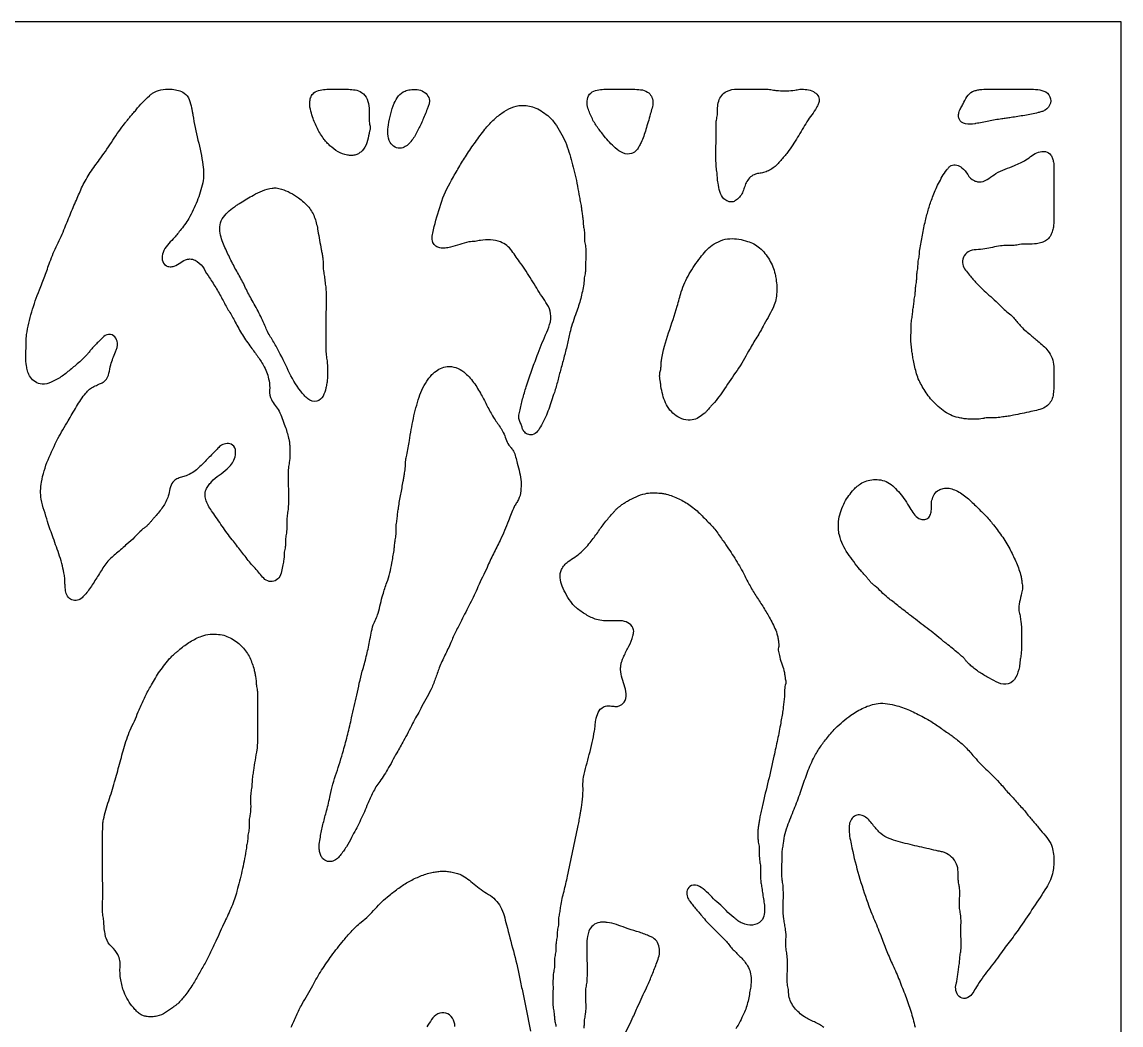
# Model space of a CAD drawing. Extents: x 0 to 950, y 0 to 950.
# Drawn here: x 541.5 to 950, y 577.4 to 950 of the extents above; entities that cross this region are included whole.
import ezdxf

# ---------------------------------------------------------------- set-up
doc = ezdxf.new("R2010")
doc.units = 0
doc.layers.add('OBRYS', color=7, linetype='CONTINUOUS')
doc.layers.add('VYREZY', color=1, linetype='CONTINUOUS')

msp = doc.modelspace()

# ---------------------------------------------------------------- linework, layer by layer
at = {"layer": 'OBRYS'}
msp.add_lwpolyline([(0, 0), (950, 0), (950, 950), (0, 950)], close=True, dxfattribs=at)
at = {"layer": 'VYREZY'}
for points in [[(562.1142, 735.155, -0.16263406), (560.0416, 735.3254, -0.14960806), (558.44, 736.6785, -0.10929863), (557.6952, 738.6905, -0.02394869), (557.5002, 740.8766, -0.00366167), (557.44, 742.66, 0.03550458), (557.267, 744.4316, 0.03852366), (555.4966, 751.5011, 0.00503209), (553.1112, 758.4101, 0.00512385), (552.0193, 761.376, -0.02188205), (551.0283, 764.374, 0.01095597), (549.7572, 768.5212, -0.03490384), (548.6884, 772.7153, -0.05126891), (548.4438, 775.872, -0.03697022), (548.7577, 779.0306, -0.05549075), (551.1861, 787.3556, -0.02135443), (554.8787, 795.2525, -0.01356322), (556.7093, 798.5467, -0.00092888), (558.6354, 801.7877, 0.00421685), (561.7451, 807.0998, -0.04371705), (565.2509, 812.131, -0.00458563), (565.881, 812.8713, -0.04515522), (566.5787, 813.5428, -0.0578242), (568.25, 814.5918, -0.00432715), (570.0503, 815.4312, -0.00673675), (571.3181, 815.9886, 0.10117886), (572.4363, 816.7575, 0.14810744), (573.834, 819.491, -0.0196981), (574.5272, 822.6205, -0.02478516), (575.3022, 825.0658, -0.00686535), (576.2314, 827.46, 0.00641647), (576.7326, 828.7478, 0.08359159), (576.992, 830.0858, 0.13853475), (576.3589, 832.5588, 0.23025943), (574.3796, 833.8905, 0.22840653), (571.9132, 833.1017, 0.005835), (569.8502, 831.1002, 0.00533825), (568.4509, 829.6805, 0.02031706), (567.1272, 828.192, 0.00050855), (566.2483, 827.1166, -0.02046763), (565.3279, 826.078, -0.01041052), (563.4928, 824.2483, -0.02001182), (561.5511, 822.5346, 0.00264809), (558.1791, 819.7609, -0.04613403), (554.5943, 817.3007, -0.03537786), (551.5067, 815.8527, -0.14237261), (548.2356, 815.5741, -0.1176279), (545.9495, 816.6283, -0.10322505), (544.3197, 818.5679, -0.05677631), (543.5931, 820.3889, -0.022506), (543.1605, 822.3122, -0.05347291), (542.9399, 825.4852, 0.00933442), (543, 828.683, -0.00098436), (543.0054, 831.2708, -0.0371176), (543.2071, 833.8435, -0.03494198), (545.1161, 842.2887, -0.022558), (547.9854, 850.4708, 0.00695226), (549.9794, 855.6352, 0.00324714), (551.8679, 860.8396, -0.03060483), (554.5861, 867.2194, 0.02081128), (557.4315, 873.5511, -0.00329744), (559.6752, 879.0511, -0.00437536), (562.003, 884.516, 0.00048206), (563.1116, 887.0637, -0.01392424), (564.288, 889.5797, -0.03482063), (567.3138, 894.6876, -0.00803354), (570.7736, 899.5289, 0.01686199), (575.2662, 906.056, -0.02447974), (579.8548, 912.5099, -0.00705491), (580.7283, 913.5876, 0.00449587), (581.6074, 914.661, -0.01296252), (582.7619, 916.0228, 0.01167056), (583.9199, 917.3818, -0.01795709), (586.2824, 920.0845, -0.0207912), (588.8464, 922.5957, -0.01493645), (589.7437, 923.357, -0.05563745), (590.7335, 923.981, -0.08301623), (593.9479, 924.9251, -0.04970298), (597.3272, 924.9952, -0.04868436), (599.6718, 924.5785, -0.08270322), (601.809, 923.577, -0.15818881), (603.6561, 921.1662, -0.03326902), (604.5165, 918.0987, -0.00830422), (604.7766, 916.7488, -0.0026951), (605.007, 915.3934, 0.02002461), (606.9078, 906.1595, -0.02209333), (608.7701, 896.9194, -0.03983445), (609.0223, 893.5665, -0.05091241), (608.6663, 890.2299, -0.04304689), (606.6029, 883.4167, -0.03654888), (603.4829, 877.0099, -0.02784038), (601.9597, 874.6946, -0.00970236), (600.2647, 872.497, -0.00060164), (599.021, 870.9514, -0.02112118), (597.7125, 869.4625, 0.01386981), (595.5668, 867.0914, 0.08495403), (593.9503, 864.3841, 0.12856827), (593.6398, 861.6491, 0.22471866), (595.0593, 859.5048, 0.13393096), (596.5271, 859.0865, 0.07853278), (598.0732, 859.3128, 0.10051361), (600.5107, 860.6523, -0.12328522), (602.9806, 861.8683, -0.11595969), (604.9113, 861.8322, -0.09334006), (606.6785, 861.0093, -0.10799709), (609.1714, 858.2446, 0.01706078), (611.1707, 855.0033, -0.01041881), (613.83, 850.8174, -0.01719005), (616.2533, 846.4928, 0.01827633), (618.4935, 842.5154, -0.01841448), (620.7325, 838.5375, 0.0212778), (623.4808, 833.7194, 0.02077879), (626.6243, 829.149, -0.00623132), (629.1986, 825.6299, -0.02950866), (631.5113, 821.9421, -0.04246354), (632.6282, 819.4156, -0.0380779), (633.3261, 816.7408, -0.05856007), (633.5487, 813.163, 0.12619492), (634.2303, 809.7338, 0.0615578), (635.6149, 807.5747, -0.05393986), (637.0346, 805.4331, -0.03230034), (638.2254, 802.7162, 0.00182723), (639.2507, 799.9259, -0.01862728), (639.9913, 797.6802, -0.00747982), (640.6141, 795.3975, -0.02867757), (640.8797, 794.0459, -0.02475566), (640.9997, 792.673, -0.00948822), (641.0595, 789.4807, -0.03474422), (640.8375, 786.3026, -0.0239409), (640.6549, 785.3376, 0.04092413), (640.5054, 784.369, 0.02634555), (640.4421, 780.9716, -0.00851039), (640.5, 777.5699, 0.00638043), (640.5485, 773.7688, -0.01932603), (640.4986, 769.9703, -0.03391149), (640.2402, 767.8188, 0.03820338), (640.0003, 765.6666, 0.01076877), (639.9638, 762.8815, -0.03778467), (639.7776, 760.1096, -0.00876366), (639.6207, 759.1383, 0.02863915), (639.5027, 758.1629, 0.02062249), (639.4678, 756.5714, -0.03856811), (639.3761, 754.9855, -0.03133106), (639.1835, 754.0231, 0.04143138), (639.0106, 753.0584, 0.02237526), (638.9415, 751.6717, -0.03612024), (638.8345, 750.2896, -0.01111587), (638.6669, 749.3227, 0.00669583), (638.4907, 748.3573, -0.00885012), (638.014, 745.8076, -0.11240257), (636.9678, 743.5046, -0.16353304), (635.0926, 742.2318, -0.16651142), (632.8345, 742.3625, -0.12435378), (630.9514, 743.7509, -0.000542), (629.421, 745.6166, 0.0193379), (627.7095, 747.55, -0.02145568), (626.0066, 749.4902, -0.00699186), (622.8359, 753.5467, 0.00626181), (619.671, 757.6078, -0.01963674), (615.9126, 762.7061, 0.00391509), (612.3137, 767.9239, -0.01713867), (611.0108, 769.924, -0.04605614), (609.974, 772.0645, -0.07889099), (609.5431, 774.1734, -0.10970601), (609.9124, 776.2687, -0.06464712), (610.7993, 777.8102, -0.02158706), (611.9458, 779.1869, -0.06207931), (614.7983, 781.635, 0.04505081), (617.743, 783.9934, 0.03025774), (619.3579, 785.7445, 0.08635896), (620.5102, 787.7939, 0.09757597), (620.9145, 790.5557, 0.22338058), (619.7058, 792.8287, 0.17964986), (617.7183, 793.4154, 0.11961469), (615.6703, 792.7671, 0.07540065), (614.2984, 791.6228, -0.01559367), (613.059, 790.309, 0.00715343), (609.985, 787.1588, -0.01972191), (606.835, 784.0888, -0.044639), (604.7837, 782.5492, -0.04753562), (602.4864, 781.412, -0.03301744), (600.7809, 780.887, 0.06285623), (599.1191, 780.265, 0.03349374), (598.2948, 779.7588, 0.07076639), (597.5984, 779.0984, 0.12771), (596.5007, 776.617, -0.03396022), (595.8621, 773.8941, -0.07913758), (593.875, 769.8449, -0.02970217), (591.0312, 766.2813, 0.00781881), (590.2487, 765.3843, 0.00096448), (589.482, 764.4735, -0.00774171), (588.7072, 763.5781, -0.03235778), (587.8649, 762.7492, -0.02216389), (586.932, 762.0127, 0.0307544), (586.0128, 761.2609, 0.01574566), (583.313, 758.5983, -0.03127369), (580.536, 756.0244, 0.01880231), (578.5991, 754.317, -0.0185754), (576.6629, 752.6086, 0.00681057), (574.9878, 751.1993, 0.04085871), (573.4594, 749.6421, 0.03898495), (570.6008, 745.6079, -0.013125), (567.9473, 741.42, -0.00120154), (566.6176, 739.4488, -0.02460446), (565.1898, 737.551, -0.02915926), (563.8185, 736.0865, -0.13062219)], [(665.6149, 900.6542, -0.07489326), (664.0495, 900.4285, -0.03313737), (662.4577, 900.5442, -0.10355233), (658.9687, 901.7987, -0.04413714), (655.9416, 904.0514, -0.03667945), (654.8536, 905.1745, -0.00761778), (653.8667, 906.3926, -0.0255502), (652.4994, 908.3298, -0.01989235), (651.313, 910.3841, -0.02643689), (650.3223, 912.538, -0.0118629), (649.4984, 914.7638, -0.02619907), (648.6809, 917.624, -0.08418333), (648.5105, 920.5558, -0.07417682), (648.9588, 922.2546, -0.11889858), (649.9939, 923.6368, -0.12647656), (652.2727, 924.7088, -0.03784425), (654.8491, 924.9998, -0.01078875), (658.8405, 925.0605, -0.0044074), (662.8326, 924.9999, -0.03584708), (665.4012, 924.7535, -0.10576433), (667.7523, 923.8197, -0.15425391), (669.7873, 921.282, -0.0786812), (670.4988, 917.9884, -0.02211252), (670.5309, 915.2035, 0.03521947), (670.6357, 912.4245, 0.05411319), (670.8025, 911.6651, -0.08498975), (670.9214, 910.9035, -0.06387907), (670.7557, 909.748, 0.02813591), (670.5065, 908.5998, -0.03603233), (669.6949, 905.1253, -0.12186559), (667.8974, 902.154, -0.04034903), (666.8427, 901.2592, -0.08273479)], [(682.6149, 903.1544, -0.1764361), (680.1904, 903.5007, -0.14259772), (678.4015, 905.2508, -0.11834537), (677.4944, 908.4356, -0.05112925), (677.6985, 911.8172, -0.02367493), (678.5596, 915.861, -0.03069967), (679.8534, 919.7844, -0.07046796), (681.4219, 922.5201, -0.1359869), (683.8853, 924.351, -0.0357148), (684.8238, 924.6387, -0.013131), (685.788, 924.834, -0.07509803), (688.3494, 924.8945, -0.09763511), (690.7618, 924.0925, -0.13136777), (692.4085, 922.4737, -0.1527881), (692.9274, 920.2522, -0.07855662), (692.6139, 918.9163, 0.01175454), (692.1196, 917.6182, -0.01678697), (691.253, 915.4094, 0.00080687), (690.3157, 913.2282, -0.01998324), (688.4361, 909.2786, -0.04432942), (686.0731, 905.6142, -0.02242223), (685.3099, 904.7194, -0.06350649), (684.4115, 903.9734, -0.02449927), (683.5467, 903.4816, -0.06527043)], [(768.1135, 901.1544, -0.18418575), (764.8867, 901.3522, -0.07730803), (762.0267, 903.2253, -0.02192636), (759.8948, 905.3259, -0.01828246), (757.9378, 907.5916, -0.01119363), (755.4007, 910.9052, -0.04564783), (753.264, 914.4711, -0.01777446), (752.3878, 916.4703, -0.03862077), (751.7436, 918.5505, -0.09655924), (751.659, 921.315, -0.17895987), (752.9633, 923.6136, -0.12808114), (755.2419, 924.7024, -0.03824873), (757.8268, 924.9997, -0.01319644), (763.2323, 925.0627, 0.00156595), (768.6396, 925, -0.0221954), (771.4398, 924.8519, -0.11881162), (774.018, 923.958, -0.13049337), (775.4443, 922.399, -0.11126989), (775.9923, 920.3379, -0.08334909), (775.6924, 918.0087, 0.00929945), (775.044, 915.7177, -0.00925006), (774.2384, 912.87, 0.00269247), (773.3954, 910.0326, -0.01849839), (772.585, 907.5907, -0.01897928), (771.5941, 905.2165, -0.01437192), (770.8831, 903.7888, -0.05828827), (769.9788, 902.4873, -0.04578125), (769.1316, 901.6891, -0.09050895)], [(805.6162, 883.1794, -0.14437626), (803.9121, 883.3854, -0.08424575), (802.4316, 884.3451, -0.14763986), (800.8646, 886.9927, -0.01853149), (800.2134, 890.1375, -0.02852064), (799.9751, 892.2935, 0.02272397), (799.7616, 894.4533, -0.00312705), (799.5991, 895.626, -0.02392406), (799.5004, 896.8044, -0.01326323), (799.4412, 903.2069, 0.00404898), (799.5, 909.6115, 0.00005708), (799.5019, 911.6048, -0.03397644), (799.6386, 913.5887, -0.02951618), (799.8297, 914.5526, 0.04418286), (799.9921, 915.5195, 0.02462874), (800.0669, 918.1084, -0.08897456), (800.4663, 920.6294, -0.08334207), (801.5965, 922.6938, -0.10827627), (803.3975, 924.1739, -0.12679861), (807.3992, 925.0684, 0.00808161), (811.6324, 925, 0.00835196), (815.2364, 925.0602, -0.02575911), (818.8359, 924.9951, -0.03209422), (820.7884, 924.7323, 0.03995236), (822.7425, 924.5005, 0.01084735), (825.7358, 924.451, 0.03355012), (828.7157, 924.6667, 0.02401374), (829.6816, 924.8498, -0.04344803), (830.6513, 924.9949, -0.04575733), (833.241, 924.9178, -0.0949118), (835.6741, 924.1371, -0.11338469), (837.2603, 922.7302, -0.17653566), (837.8055, 920.7603, -0.09466705), (837.4424, 919.4392, -0.01144577), (836.7985, 918.2023, -0.0356499), (835.0764, 915.5396, 0.02202832), (833.2796, 912.9206, 0.00414308), (829.7593, 907.1655, -0.0227271), (826.0313, 901.5507, -0.02355243), (824.7867, 900.0074, 0.00968246), (823.4985, 898.4978, -0.02502681), (822.1693, 897.0336, -0.04559707), (820.6517, 895.7745, -0.0314484), (818.956, 894.7615, -0.05286959), (817.121, 894.0497, -0.03889726), (815.3756, 893.7201, 0.07309775), (813.6698, 893.2758, 0.10438157), (811.9183, 892.0549, 0.07438335), (810.6899, 890.2806, 0.04404114), (809.9761, 888.435, -0.04613579), (809.2549, 886.5931, -0.04973362), (808.1866, 884.9072, -0.10294102), (806.6865, 883.64, -0.00400442), (806.1671, 883.364, -0.07860425)], [(895.6223, 912.1451, -0.07565131), (892.165, 912.1417, -0.26513977), (889.7809, 914.0242, -0.12052964), (889.5891, 915.3456, -0.05327737), (889.8636, 916.6845, -0.05483446), (890.5084, 918.1355, 0.01579471), (891.2685, 919.5395, -0.01767055), (892.7088, 922.1765, -0.14560926), (894.8245, 924.1331, -0.05618754), (896.1155, 924.5969, -0.01576727), (897.4674, 924.8725, -0.05290867), (900.4422, 925.0627, 0.01046529), (903.4385, 925, 0.00345713), (910.4322, 925.0484, -0.01038216), (917.4245, 924.9999, -0.04857936), (920.6215, 924.5989, -0.17716819), (923.1769, 922.9517, -0.23526942), (923.7566, 919.8608, -0.18734371), (921.782, 917.2478, -0.0699233), (920.5255, 916.6962, 0.00037174), (919.1917, 916.3202, -0.0264742), (916.7049, 915.7573, 0.0042542), (914.1921, 915.3048, -0.00672448), (911.6786, 914.865, -0.00762443), (909.1536, 914.4975, 0.00629418), (907.4035, 914.2475, -0.00626901), (905.6534, 913.9975, 0.01968866), (900.8192, 913.1739, -0.00936944), (896, 912.2501, 0.05256705), (895.8113, 912.1967, -0.05724154)], [(731.1146, 796.6595, -0.1592353), (729.435, 796.8485, -0.12360603), (728.0873, 797.9246, -0.09149317), (727.4674, 799.1493, 0.0219105), (727.0157, 800.4686, 0.00075908), (726.4399, 801.9305, -0.09433288), (726.1506, 803.4465, -0.07027804), (726.2859, 804.4083, 0.02404783), (726.5113, 805.3619, -0.02255013), (727.5834, 809.9602, -0.00576364), (728.9153, 814.4947, -0.01234276), (730.8543, 820.3091, -0.00740068), (733.0218, 826.0435, 0.00405316), (734.5178, 829.9228, -0.01858505), (736.1249, 833.7544, 0.03307677), (737.6334, 837.6649, 0.10913697), (737.9801, 841.752, 0.11131), (736.7615, 845.0442, 0.00164957), (734.7909, 848.0553, -0.01113564), (730.8914, 854.2678, 0.02294141), (726.8496, 860.3816, -0.00629149), (723.5844, 864.9803, 0.15436477), (719.3347, 868.2761, 0.07602212), (715.6674, 869.0256, 0.04699084), (711.9011, 868.8594, 0.02496283), (710.9369, 868.6761, -0.03248098), (709.971, 868.5074, -0.01613391), (708.7888, 868.4177, 0.03735997), (707.6141, 868.2783, 0.03437653), (704.1914, 867.3623, -0.02122521), (700.7891, 866.3551, -0.02781942), (698.8322, 865.9793, -0.08694155), (696.868, 866.0566, -0.10643129), (695.2931, 866.7691, -0.13760772), (694.2488, 868.1136, -0.13812981), (693.9892, 870.4147, -0.01632185), (694.4546, 872.7737, -0.02386616), (697.1447, 882.3021, -0.05032156), (701.1971, 891.2932, 0.00159393), (703.8623, 895.9392, -0.017314), (706.6705, 900.4965, -0.00759556), (710.0358, 905.3937, -0.01296878), (713.5988, 910.1474, -0.03491192), (716.5468, 913.383, -0.03465666), (719.915, 916.1788, -0.05362629), (723.3576, 918.1332, -0.0932649), (727.1733, 918.9993, -0.04325051), (729.5426, 918.8826, -0.05900965), (731.8315, 918.2895, -0.04659365), (734.4865, 916.9589, -0.0325592), (736.904, 915.2229, -0.07073687), (739.5653, 912.3182, -0.01762043), (741.6951, 908.96, -0.06175497), (744.804, 901.7405, -0.00993353), (746.8659, 894.0946, -0.01192176), (747.765, 890.0678, -0.00845323), (748.4995, 886.0073, 0.01338947), (748.9048, 883.886, -0.01152844), (749.3181, 881.766, -0.01959038), (749.5228, 880.204, 0.01480085), (749.7126, 878.6397, 0.00588785), (749.8713, 877.6692, -0.02281733), (749.997, 876.6949, -0.01471381), (750.0602, 875.5073, 0.02918353), (750.1576, 874.3235, 0.02431791), (750.3423, 873.3587, -0.04106909), (750.4942, 872.3904, -0.02661651), (750.5347, 870.3997, 0.04241818), (750.6377, 868.4156, 0.02983926), (750.8293, 867.4523, -0.04466093), (750.992, 866.4859, -0.02775089), (751.0623, 863.2885, 0.00702957), (751, 860.0862, -0.00260058), (750.9832, 858.4948, -0.03048961), (750.8614, 856.911, -0.02555694), (750.6771, 855.947, 0.03314605), (750.5077, 854.9812, 0.01212425), (750.4093, 853.8005, -0.02440425), (750.2821, 852.6236, -0.02338103), (749.1697, 847.2257, -0.02995404), (747.4903, 841.9806, 0.01669729), (746.3183, 838.6288, 0.01048954), (745.3298, 835.2171, 0.01622976), (744.7956, 832.921, -0.01174852), (744.2819, 830.6196, -0.0024272), (743.0746, 825.8508, -0.00611143), (741.7861, 821.1035, 0.00948702), (740.6288, 816.7231, -0.02040673), (739.377, 812.3719, -0.00215715), (737.2841, 806.1654, -0.04746901), (734.5989, 800.2234, -0.02521814), (733.1758, 798.0018, -0.18891613)], [(898.6221, 802.6451, -0.03266428), (895.8426, 802.443, -0.01401807), (893.0514, 802.501, -0.02870254), (891.2924, 802.6885, -0.0131091), (889.5529, 803.0227, -0.10911047), (883.8729, 805.6508, -0.0534174), (879.2425, 810.0295, -0.03294394), (877.5863, 812.2506, -0.00612157), (876.1053, 814.5991, -0.06528808), (874.0275, 819.2518, -0.02671781), (872.8267, 824.2412, -0.00165786), (872.6516, 825.2064, -0.01146019), (872.502, 826.1757, 0.0049881), (872.3646, 827.1485, -0.00073432), (872.219, 828.1201, -0.03974275), (871.9223, 832.4851, -0.00306658), (872.0001, 836.8733, -0.009969), (872.0521, 838.0598, -0.01938725), (872.1735, 839.2405, -0.0164432), (872.3435, 840.2068, 0.02566949), (872.4955, 841.1752, 0.01789102), (872.5633, 842.162, -0.02785579), (872.6507, 843.1464, -0.02059804), (872.8315, 844.1106, 0.03008512), (872.9939, 845.077, 0.02283182), (873.0539, 846.0654, -0.03164758), (873.1312, 847.0516, -0.02747493), (873.3227, 848.0139, 0.03953313), (873.4908, 848.9789, 0.01947488), (873.5662, 850.3637, -0.03154676), (873.6748, 851.7446, -0.01927481), (873.8507, 852.7104, 0.03533514), (873.9953, 853.6796, 0.01363138), (874.0747, 855.2619, -0.0299395), (874.2055, 856.8385, -0.01051384), (874.3655, 857.8078, 0.0253293), (874.4966, 858.7804, 0.0162412), (874.5571, 859.9678, -0.03072071), (874.6518, 861.1513, -0.02144562), (874.8314, 862.1157, 0.03020947), (874.994, 863.0821, 0.00875857), (875.0988, 864.2606, -0.02164962), (875.2338, 865.4351, -0.00586595), (876.1613, 870.8541, -0.01545755), (877.3185, 876.2264, -0.00951577), (878.4933, 880.6059, -0.02315007), (879.9503, 884.8955, -0.00343314), (880.9754, 887.4579, -0.02542752), (882.1452, 889.9538, -0.00411958), (883.5666, 892.5719, -0.03961668), (885.206, 895.0482, -0.00955421), (885.9472, 895.959, -0.11158524), (886.8617, 896.6489, -0.17156102), (888.9253, 896.8232, -0.1034576), (890.8502, 895.8654, -0.10211302), (893.017, 893.2895, 0.16225211), (895.3956, 891.0592, 0.06283638), (896.6935, 890.6491, 0.08422578), (898.0459, 890.6322, 0.1281812), (900.8899, 891.8701, -0.03116789), (903.5244, 893.6849, -0.04530104), (906.9017, 895.3178, 0.00614841), (910.4105, 896.6873, 0.01129851), (912.5904, 897.627, 0.03935469), (914.6583, 898.779, 0.01486131), (916.9351, 900.3929, -0.08317819), (919.3771, 901.6655, -0.12569108), (921.8926, 901.8276, -0.1911113), (923.9372, 900.5361, -0.08337326), (924.5513, 899.3071, -0.02606877), (924.8886, 897.9574, -0.06064179), (925.0593, 895.5795, 0.01240458), (925, 893.1794, 0.00334715), (925.0599, 884.3833, -0.01016269), (924.9999, 875.5889, -0.02512836), (924.8626, 873.8179, -0.05432019), (924.4489, 872.0989, -0.04660005), (923.6162, 870.3202, -0.11195724), (922.2994, 868.9178, -0.07822982), (920.5225, 868.0863, -0.02704843), (918.5905, 867.639, -0.05776098), (915.4249, 867.4552, 0.0494233), (912.2511, 867.3238, 0.02060164), (911.2853, 867.1467, -0.0385632), (910.3158, 867.0047, -0.02420807), (907.731, 866.9531, 0.04523028), (905.1582, 866.7935, 0.01414534), (902.2624, 866.2646, -0.01070686), (899.3698, 865.7157, -0.03561956), (896.1942, 865.4135, 0.12513969), (893.2093, 864.5788, 0.15584414), (891.394, 862.5905, 0.16984084), (891.1429, 859.9345, 0.11556334), (892.207, 857.8515, -0.00658392), (893.7347, 855.9977, -0.00011857), (894.9753, 854.4504, 0.02353032), (896.2855, 852.9645, 0.00545869), (898.5312, 850.6973, 0.02357272), (900.9022, 848.5664, -0.02914836), (903.5404, 846.1417, 0.01506996), (906.1126, 843.6405, 0.02289284), (908.0962, 841.985, -0.04559664), (909.9968, 840.2467, -0.02359031), (911.261, 838.7201, 0.02923397), (912.5415, 837.2087, 0.01577597), (914.243, 835.5327, 0.01593874), (916.0473, 833.9679, -0.00528792), (917.5713, 832.702, 0.00511103), (919.0949, 831.4356, -0.01141799), (921.0696, 829.7516, -0.04237848), (922.8463, 827.8716, -0.08282264), (924.372, 825.1258, -0.07102998), (924.9986, 822.036, -0.02069281), (925.0594, 818.4395, 0.00400411), (925, 814.84, -0.01624499), (924.9026, 812.4633, -0.0651093), (924.4257, 810.1521, -0.08851438), (923.3799, 808.283, -0.08823905), (921.7529, 806.8898, -0.0761007), (919.2092, 805.8733, -0.00126965), (916.5084, 805.253, -0.00726378), (913.243, 804.5616, 0.00558829), (909.9751, 803.881, -0.00281948), (909.0159, 803.6757, -0.01730602), (908.0496, 803.5093, -0.00977089), (907.072, 803.3949, 0.01323531), (906.0953, 803.2738, -0.00301033), (904.9254, 803.1043, -0.02487538), (903.7493, 803.0005, -0.01494647), (901.5588, 802.982, 0.03985465), (899.3779, 802.8549, 0.06649765), (899, 802.75, -0.06649803)], [(651.1142, 809.155, -0.24990709), (647.7372, 809.984, -0.04906004), (645.0865, 812.874, -0.05128767), (640.4873, 820.5168, 0.01207358), (636.4805, 828.5358, 0.01891025), (634.1915, 832.4847, -0.04060251), (632.0812, 836.5186, 0.01722902), (629.5677, 841.9233, 0.01365125), (626.7249, 847.1639, -0.02230615), (624.3381, 851.7515, 0.02322656), (621.943, 856.3343, -0.01568166), (619.4771, 860.8841, -0.00800084), (617.2285, 865.5473, -0.02024753), (616.1681, 868.1066, -0.0247803), (615.3424, 870.7498, -0.07859342), (615.039, 873.889, -0.11821304), (615.9442, 876.8591, -0.08050777), (617.9585, 879.2905, -0.01855412), (620.4415, 881.3033, -0.00965845), (621.5642, 882.1129, -0.01315462), (622.7225, 882.8703, -0.00735956), (625.1061, 884.293, -0.00063358), (627.5123, 885.6775, -0.03501641), (630.8925, 887.3138, -0.06371667), (634.5072, 888.2506, 0.00107245), (635.2714, 888.3493, -0.05508577), (636.0371, 888.3651, -0.05229429), (636.9988, 888.1761, 0.00805645), (637.9451, 887.9016, -0.06118511), (641.2241, 886.5595, -0.02506865), (644.2432, 884.6632, -0.03292449), (646.2615, 883.0418, -0.02992936), (648.0613, 881.1795, -0.09775338), (650.3637, 877.0981, -0.03872048), (651.5019, 872.474, 0.00388236), (652.1058, 868.9912, 0.00136824), (652.7462, 865.5148, -0.0048149), (653.0203, 863.9675, -0.00275762), (653.2709, 862.4162, -0.04170467), (653.4681, 859.6533, 0.03768562), (653.6433, 856.8872, 0.02431265), (653.826, 855.923, -0.03223661), (653.9931, 854.957, -0.00928434), (654.0976, 853.7778, 0.01892893), (654.2247, 852.6015, 0.00779362), (654.3825, 851.6302, -0.02972068), (654.4974, 850.6545, -0.02152796), (654.5594, 846.457, 0.00707128), (654.5, 842.256, -0.00379107), (654.4439, 834.8563, 0.01138408), (654.5001, 827.4583, 0.01825512), (654.5792, 826.2773, 0.00982723), (654.7246, 825.102, 0.00887249), (654.8818, 824.1306, -0.03009833), (654.9974, 823.155, -0.01546473), (655.0727, 820.356, -0.01114664), (654.999, 817.5562, -0.02858959), (654.8122, 815.7964, -0.01345906), (654.4777, 814.0562, -0.06057762), (653.4086, 811.0124, -0.21914824)], [(790.6218, 802.1466, -0.12443091), (787.5141, 802.3358, -0.07424535), (784.6634, 803.7363, -0.13909363), (780.7221, 808.516, -0.07014148), (779.0025, 814.6562, -0.01387355), (778.9196, 815.4406, 0.01726225), (778.8314, 816.2242, 0.0173217), (778.6184, 817.3868, -0.06238833), (778.5114, 818.5555, -0.05378804), (778.7316, 820.1083, 0.04002308), (778.995, 821.6584, 0.01189324), (779.0842, 823.0386, -0.03183041), (779.2281, 824.4118, -0.04137845), (781.8137, 834.5069, 0.00874508), (785.0623, 844.4446, 0.01308467), (785.8032, 847.098, -0.01455841), (786.5519, 849.7491, -0.05863366), (789.5371, 856.4071, -0.02778839), (793.6439, 862.4855, -0.02273116), (795.6801, 864.9267, -0.05199073), (798.0465, 867.0285, -0.05887056), (801.1561, 868.7465, -0.0861919), (804.5994, 869.4991, -0.05225272), (807.9387, 869.2946, -0.03472577), (811.2022, 868.5132, -0.04569907), (813.5587, 867.5286, -0.0581087), (815.6565, 866.0836, -0.0807437), (819.2952, 861.6782, -0.07518601), (821.4138, 856.361, -0.01648084), (821.6052, 855.3976, 0.00154672), (821.7678, 854.4283, -0.03541658), (822.0413, 851.6617, -0.02167666), (821.9978, 848.8775, -0.0565538), (821.528, 846.1724, -0.03897618), (820.5502, 843.5969, -0.02003059), (818.8057, 840.2528, 0.00713434), (816.9743, 836.9524, -0.01757562), (814.2805, 832.3283, 0.01875468), (811.5979, 827.6983, -0.02835966), (807.2928, 820.5864, 0.00279173), (802.6225, 813.6927, -0.01179856), (800.5696, 810.777, -0.02870503), (798.2907, 808.0407, 0.01291076), (797.3689, 807.0024, -0.00451527), (796.4644, 805.9485, -0.01197576), (795.8036, 805.228, -0.02689871), (795.0897, 804.5618, -0.03740825), (792.9953, 803.0594, -0.09042482)], [(656.6145, 638.1544, -0.15155131), (654.5389, 638.3446, -0.15278229), (652.9398, 639.679, -0.08050517), (652.3113, 641.1191, -0.0341495), (652.0229, 642.6808, -0.07076252), (652.0919, 645.2344, 0.00127713), (652.5176, 647.7793, -0.02246359), (653.492, 652.394, -0.00610166), (654.7294, 656.9498, 0.01669521), (655.4418, 659.8109, 0.00011512), (656.058, 662.6959, -0.03041186), (658.3779, 671.0462, 0.01462562), (660.9638, 679.3308, 0.00507629), (662.6015, 685.4098, 0.01147052), (664.0368, 691.5383, -0.01021139), (665.0118, 695.7494, 0.01294021), (665.9638, 699.9652, -0.00485942), (666.8885, 704.3923, -0.01711166), (668.0062, 708.7722, 0.0102715), (669.4921, 714.2793, 0.01395217), (670.7093, 719.8509, 0.00404573), (671.2707, 722.9519, -0.04539941), (672.0829, 725.9835, -0.02432307), (673.0107, 728.1713, 0.04170823), (673.8601, 730.385, 0.01346199), (674.7575, 733.8121, -0.01333231), (675.654, 737.2394, -0.00499063), (676.3358, 739.5036, -0.01466708), (677.1057, 741.7384, 0.02789223), (678.2291, 745.3025, 0.0213461), (678.9973, 748.9621, -0.00205417), (679.3923, 751.2865, 0.00394533), (679.7785, 753.6124, 0.0242202), (679.9702, 755.3768, -0.02082593), (680.1499, 757.143, -0.02506362), (680.3385, 758.107, 0.04219619), (680.4937, 759.0747, 0.02374335), (680.5584, 761.4597, -0.04090945), (680.7046, 763.8358, -0.00825027), (680.8609, 764.806, 0.01854063), (680.9971, 765.7787, 0.01152323), (681.0751, 766.764, -0.02291588), (681.1755, 767.7466, -0.0110635), (681.3413, 768.714, 0.01564631), (681.4982, 769.6827, -0.0158276), (682.2851, 774.5297, 0.00154951), (683.2105, 779.3546, 0.00530257), (683.4854, 780.9018, 0.00178401), (683.7383, 782.4528, 0.01110626), (683.8984, 783.6246, 0.01393362), (683.9997, 784.8027, 0.00694637), (684.052, 785.9913, -0.02926797), (684.1572, 787.1745, -0.01424761), (684.3287, 788.1407, 0.01072499), (684.507, 789.1059, -0.01034236), (685.0045, 791.8102, 0.0105091), (685.501, 794.5147, -0.01045143), (686.9924, 802.642, -0.02915827), (689.1189, 810.6141, -0.03498181), (690.5458, 814.0963, -0.04441016), (692.5022, 817.3044, -0.01570359), (693.6031, 818.7003, -0.05540742), (694.8833, 819.9193, -0.0452731), (697.0663, 821.2871, -0.09441661), (699.5076, 821.9917, -0.1069147), (702.7991, 821.5937, -0.08634749), (705.7229, 819.975, -0.06915176), (709.3802, 816.087, -0.02883674), (712.2339, 811.5261, -0.01091486), (714.4361, 807.292, 0.02459317), (716.7509, 803.1238, 0.0178756), (717.9665, 801.3157, -0.00686999), (719.2222, 799.5338, -0.01390893), (719.8615, 798.5414, -0.02950492), (720.4117, 797.4988, -0.02587433), (721.3541, 795.103, 0.06980243), (722.493, 792.8183, 0.04028827), (723.368, 791.7414, -0.07273536), (724.1657, 790.6185, -0.05647995), (724.9969, 788.4076, 0.00138757), (725.5839, 786.1043, 0.00167608), (726.4819, 782.6687, -0.05593222), (726.9997, 779.1781, -0.0302669), (726.9151, 775.7955, -0.09348443), (726.0204, 772.5868, -0.0362437), (725.2174, 771.2189, 0.04208048), (724.4311, 769.843, 0.01992654), (723.3648, 767.2867, -0.00661115), (722.3661, 764.701, -0.00335187), (720.8639, 761.0308, -0.01691971), (719.215, 757.4265, -0.00103901), (716.7166, 752.446, 0.01656603), (714.3753, 747.3931, -0.02013926), (712.6785, 743.7986, 0.02067312), (710.9856, 740.2025, -0.02054422), (708.0202, 733.8993, 0.00410591), (704.8468, 727.6919, 0.00063972), (702.8027, 723.5982, 0.0153811), (700.8917, 719.443, -0.01741178), (698.7155, 714.7614, 0.02452476), (696.6073, 710.052, 0.0113136), (695.1168, 705.9591, -0.03134503), (693.4664, 701.9359, -0.01649516), (691.6136, 698.4196, 0.01003481), (689.7149, 694.9263, -0.0121264), (688.1852, 692.1397, 0.01514093), (686.6725, 689.3444, -0.00186394), (685.0526, 686.151, -0.01338568), (683.3366, 683.0097, 0.00970227), (682.0825, 680.7536, -0.00964709), (680.8287, 678.4974, 0.00997404), (679.0949, 675.3725, -0.01366841), (677.3384, 672.2612, -0.0091182), (675.7614, 669.7432, -0.01226261), (674.0785, 667.2953, 0.04469802), (671.6491, 663.2192, 0.0159845), (669.7242, 658.8639, -0.01996912), (667.0228, 652.8813, -0.00532781), (664.0202, 647.0387, -0.01476753), (662.0647, 643.5827, -0.03998937), (659.7497, 640.3699, 0.0027063), (659.1235, 639.6247, -0.07116253), (658.4088, 638.9783, -0.03351439), (657.5488, 638.4789, -0.06250432)], [(908.1143, 704.1543, -0.1855042), (904.5167, 704.4518, -0.01229654), (901.0769, 706.2162, -0.02017884), (897.5048, 708.352, -0.03609952), (894.201, 710.8709, 0.00055791), (893.6196, 711.3834, -0.02509535), (893.0647, 711.9231, -0.02438934), (892.2982, 712.8325, 0.03155294), (891.5193, 713.7302, 0.02496959), (890.4969, 714.6697, 0.00266312), (889.4227, 715.5524, -0.00475811), (887.287, 717.3226, 0.0126293), (885.1243, 719.0584, -0.00459168), (884.0298, 719.9083, -0.00968704), (882.9602, 720.789, 0.01833999), (877.2274, 725.345, -0.01001215), (871.4168, 729.8069, 0.00834283), (869.2249, 731.5018, -0.00917038), (867.0358, 733.2003, 0.00677707), (865.1665, 734.665, -0.00755819), (863.2996, 736.1326, -0.02811056), (860.9448, 738.272, 0.02456846), (858.6044, 740.4289, 0.00173424), (857.6917, 741.1853, -0.04032496), (856.8428, 742.007, -0.02899409), (856.112, 742.9428, 0.03284965), (855.3743, 743.8724, 0.00593316), (854.1568, 745.1837, -0.0208445), (852.9799, 746.5297, -0.01533371), (848.4206, 752.5753, -0.09239883), (845.3078, 759.341, -0.05308619), (844.946, 761.8923, -0.02934249), (845.0078, 764.4786, -0.06119954), (845.6867, 767.7474, -0.027674), (846.9399, 770.8634, -0.04079036), (848.413, 773.4408, -0.02402456), (850.2107, 775.8113, -0.04348498), (851.6033, 777.2085, -0.02640178), (853.1806, 778.4009, -0.06839572), (855.4628, 779.5258, -0.0673462), (857.9635, 779.9986, -0.05173205), (860.7232, 779.8578, -0.09164526), (863.3012, 778.9542, -0.06249583), (865.6803, 777.1652, -0.02157001), (867.7411, 774.9886, -0.03612985), (869.7551, 772.299, -0.00387237), (871.5524, 769.4498, 0.01453698), (872.9922, 767.2716, 0.11807673), (874.8977, 765.5917, 0.09963047), (876.3738, 765.1529, 0.14710607), (877.8476, 765.4545, 0.16422171), (878.9968, 766.6848, 0.07205063), (879.4861, 768.374, 0.05342841), (879.5484, 770.362, -0.07817329), (879.7075, 772.3316, -0.07749498), (880.606, 774.5092, -0.1301401), (882.267, 776.1069, -0.07082213), (883.9056, 776.7344, -0.08117829), (885.6513, 776.8434, -0.04588455), (886.6143, 776.6568, -0.00807505), (887.5554, 776.3665, -0.09212067), (891.8686, 774.0153, -0.02533773), (895.5754, 770.6746, 0.00317641), (898.9885, 767.313, -0.03560125), (902.1687, 763.7463, -0.00788977), (905.6058, 759.1417, -0.03631792), (908.6155, 754.264, -0.01220309), (910.8885, 749.6278, -0.04164087), (912.6448, 744.7895, -0.02914087), (912.967, 743.253, -0.00181783), (913.1939, 741.697, 0.01604135), (913.3623, 740.7344, -0.06796492), (913.4297, 739.7681, -0.05903862), (913.2507, 738.8067, 0.02742325), (913.0101, 737.8532, -0.01307872), (912.2804, 734.567, 0.09037731), (912.0673, 731.2611, 0.04236426), (912.2624, 730.3011, -0.03164687), (912.4784, 729.3441, -0.00313156), (912.6277, 728.3726, 0.00200468), (912.7747, 727.4008, -0.04499567), (913.0683, 722.838, 0.00539746), (913, 718.2479, -0.00831174), (912.963, 716.4625, -0.02637056), (912.8026, 714.6863, -0.01004177), (912.6434, 713.7173, 0.01984666), (912.5033, 712.746, 0.00521094), (912.3933, 711.5685, -0.03075095), (912.2236, 710.4003, -0.05897105), (910.9381, 706.5663, -0.21449065)], [(591.6217, 580.6466, -0.04472653), (589.8429, 580.4361, -0.03393108), (588.0501, 580.5068, -0.04773764), (586.7105, 580.7821, -0.0724741), (585.4821, 581.3646, -0.06008007), (584.1202, 582.5292, 0.00121286), (582.8956, 583.8551, -0.05910671), (580.9131, 586.5737, -0.0318796), (579.4476, 589.6211, -0.03357383), (578.7116, 591.8614, -0.01680664), (578.2038, 594.1682, -0.07152705), (578.0107, 598.9648, 0.14774779), (577.1302, 603.5231, 0.08856801), (574.8137, 606.5027, -0.12536648), (572.7526, 609.5937, -0.04759836), (572.4693, 610.7339, 0.00822151), (572.2756, 611.898, -0.01697522), (572.1021, 613.0668, -0.013646), (572.0005, 614.2442, -0.00890272), (571.9517, 615.4331, 0.02879059), (571.8558, 616.6173, 0.0280965), (571.666, 617.5807, -0.04378586), (571.5068, 618.5473, -0.02784335), (571.4429, 621.7436, 0.00891827), (571.5, 624.9444, 0.00191708), (571.4509, 637.7406, -0.00575178), (571.5, 650.5361, -0.01683575), (571.5774, 652.1143, -0.03001432), (571.8018, 653.6763, -0.03355322), (573.7433, 660.6973, 0.01620192), (575.9307, 667.6588, 0.00185047), (577.7575, 674.3017, -0.00283503), (579.5972, 680.9409, -0.03928163), (582.1348, 687.7962, 0.00903979), (585.0904, 694.5053, -0.00966515), (587.0141, 698.8572, -0.02291283), (589.2152, 703.071, 0.00247408), (590.6991, 705.6493, -0.02237274), (592.2828, 708.164, -0.01293537), (594.1549, 710.7176, -0.00718891), (596.1287, 713.1944, -0.02758677), (597.1979, 714.3596, -0.02107212), (598.3759, 715.4162, 0.00267527), (599.2899, 716.1771, 0.00079006), (600.1985, 716.9444, -0.0367396), (604.0522, 719.7504, -0.04933383), (608.32, 721.8507, -0.07150186), (611.4072, 722.5281, -0.04293539), (614.5882, 722.488, -0.10575041), (619.4328, 720.9408, -0.07256886), (623.4833, 717.7664, -0.08082542), (626.1514, 713.8654, -0.04555014), (627.7755, 709.382, -0.01329185), (628.0886, 708.0442, -0.01021547), (628.3386, 706.693, -0.02730368), (628.5296, 704.9288, 0.02290366), (628.7053, 703.1622, 0.01235078), (628.8712, 702.1931, -0.03308432), (628.9966, 701.2199, -0.02303846), (629.0603, 697.2233, 0.00753396), (629, 693.2228, 0.00346866), (629.0388, 687.6241, -0.01041712), (628.9999, 682.0265, -0.01366464), (628.9346, 680.8429, -0.01740432), (628.7959, 679.6658, -0.00936167), (628.1284, 675.795, 0.01496979), (627.5044, 671.9181, 0.00040138), (627.3781, 670.9428, -0.0052781), (627.2423, 669.9689, 0.01181388), (627.0942, 668.7954, 0.01113614), (627.0001, 667.6163, 0.00176238), (626.9362, 666.4304, -0.02258088), (626.8232, 665.2493, -0.02030066), (626.6462, 664.2833, 0.0384398), (626.5046, 663.3135, 0.0310542), (626.4818, 659.524, -0.0490989), (626.323, 655.7488, -0.02025944), (626.1465, 654.7826, 0.03797871), (626.0046, 653.8128, 0.02357817), (625.9605, 651.8239, -0.04116216), (625.8467, 649.8423, -0.02171537), (625.6681, 648.8776, 0.03011281), (625.5059, 647.9109, 0.02249934), (625.4455, 646.9224, -0.03200626), (625.3664, 645.9363, -0.02166256), (625.1837, 644.9727, 0.02505827), (625.0076, 644.0082, 0.00868816), (624.8965, 643.0301, -0.0198665), (624.7637, 642.0552, -0.01114406), (623.2604, 634.5413, -0.01170487), (621.4155, 627.1041, -0.03277307), (619.4166, 621.308, -0.01561593), (616.863, 615.7228, 0.01247984), (615.1891, 612.1217, -0.01296326), (613.5118, 608.5223, 0.0140065), (611.5918, 604.3795, -0.03049174), (609.5393, 600.3082, 0.00695309), (607.2961, 596.3353, -0.02010251), (604.9509, 592.4255, -0.00588638), (603.5136, 590.2893, -0.01794964), (601.9769, 588.2251, 0.00125628), (600.743, 586.6782, -0.04755017), (599.3776, 585.2583, -0.02345074), (598.5983, 584.6497, 0.01492059), (597.8082, 584.0541, -0.02803838), (594.8929, 581.9738, -0.0893649)]]:
    msp.add_lwpolyline(points, format="xyb", close=True, dxfattribs=at)
for points in [[(740.098, 576.8695, -0.01034749), (739.7255, 578.6013, -0.03697493), (739.5181, 580.3626, 0.02492867), (739.3528, 582.1311, 0.0257171), (739.1631, 583.0948, -0.04275148), (739.0065, 584.0621, -0.02762621), (738.9396, 587.4592, 0.00887842), (739, 590.8611, 0.00084896), (738.995, 593.8496, -0.03621257), (739.2005, 596.8231, -0.01451662), (739.3672, 597.7921, 0.03374747), (739.4964, 598.7649, 0.01966304), (739.5465, 600.753, -0.03851607), (739.6712, 602.7334, -0.02137401), (739.8496, 603.6992, 0.03816643), (739.9951, 604.6686, 0.02002977), (740.0536, 606.4558, -0.03695657), (740.1723, 608.2367, -0.01902035), (740.3465, 609.2029, 0.03215889), (740.4952, 610.1721, 0.02173238), (740.5481, 611.3617, -0.03421588), (740.6305, 612.548, -0.02994629), (740.8233, 613.5106, 0.04300725), (740.9906, 614.4762, 0.02456761), (741.0486, 616.0645, -0.03862721), (741.151, 617.6477, -0.01883337), (741.3261, 618.6131, 0.02179778), (741.4955, 619.5792, 0.00429464), (741.6146, 620.556, -0.01643854), (741.7573, 621.5291, -0.0175766), (742.9653, 627.0963, 0.00737278), (744.2872, 632.6405, 0.00643557), (746.2601, 642.0605, -0.00699758), (748.2435, 651.4781, 0.01360201), (748.6608, 653.598, 0.0013763), (749.0146, 655.7303, -0.00993672), (749.2627, 657.0822, 0.01755657), (749.4902, 658.4371, 0.00861159), (749.6022, 659.4157, -0.01326501), (749.7232, 660.3929, 0.00238547), (749.8942, 661.5632, 0.02548334), (749.9995, 662.7396, 0.01753507), (750.0106, 666.1276, -0.05116967), (750.248, 669.4916, -0.02775297), (751.226, 673.7022, 0.00927215), (752.3603, 677.8796, 0.0044753), (753.4245, 682.273, 0.01591615), (754.3083, 686.704, 0.0277505), (754.5238, 688.663, -0.03845196), (754.7808, 690.6142, -0.04888703), (755.6797, 693.4645, -0.17576477), (757.6065, 695.5279, -0.12069619), (759.2921, 695.9251, -0.01227331), (761.0736, 695.8657, -0.06141089), (761.8292, 695.7277, 0.11610344), (762.5805, 695.6735, 0.07192299), (763.71, 696.0262, 0.06348816), (764.7065, 696.6693, 0.21918669), (766.0458, 699.5192, 0.06821572), (765.6059, 702.9256, 0.02133492), (764.5866, 706.1372, -0.08650374), (764.0003, 709.4075, -0.02694633), (764.068, 710.7867, -0.04789182), (764.3396, 712.1361, -0.0285153), (764.7478, 713.2497, 0.00213042), (765.2149, 714.3419, -0.03199299), (767.086, 718.0823, 0.07746485), (768.5956, 721.9382, 0.00380112), (768.8408, 723.0834, 0.115069), (768.8114, 724.2236, 0.17402486), (767.2986, 726.4372, 0.12053381), (764.736, 727.4809, 0.05248774), (762.9422, 727.5562, -0.0158665), (761.1388, 727.5, -0.00127748), (758.3519, 727.5087, -0.06512599), (755.6139, 727.8826, -0.06402469), (751.6136, 729.5443, -0.03769457), (748.0118, 731.9921, -0.02530502), (746.9783, 732.9038, -0.02994837), (746.0521, 733.9234, -0.04127171), (743.9392, 737.0447, -0.03167149), (742.2999, 740.4446, -0.07284086), (741.5474, 743.5127, -0.12807362), (742.0387, 746.563, -0.08047016), (743.1034, 748.2058, -0.04735117), (744.5606, 749.5379, -0.0179871), (746.9999, 751.2425, 0.04688757), (749.3279, 753.0781, 0.01267457), (751.2977, 755.0532, 0.02491305), (753.112, 757.1686, 0.01314996), (755.805, 760.8406, -0.01411855), (758.505, 764.5072, -0.02053485), (759.9181, 766.1713, 0.00903196), (761.3702, 767.8036, 0.00891291), (761.9954, 768.5594, -0.0416175), (762.6665, 769.2704, -0.02781259), (763.438, 769.8886, 0.01135692), (764.2305, 770.4819, -0.01756467), (765.3487, 771.2975, -0.02446744), (766.5307, 772.0159, -0.0163092), (769.7313, 773.62, -0.05163159), (773.1034, 774.7706, -0.0571869), (775.6653, 775.0571, -0.00967957), (778.259, 774.9995, -0.0255742), (779.6312, 774.8719, -0.03104676), (780.9793, 774.5903, -0.04428954), (785.6081, 772.8664, -0.04331722), (789.8665, 770.3621, -0.04187353), (793.8174, 767.0214, -0.00596496), (797.4437, 763.3061, -0.0378766), (800.4495, 759.6315, -0.00029396), (803.1742, 755.7273, -0.01431741), (806.8717, 750.085, -0.0216904), (810.1519, 744.1944, 0.01233559), (812.3916, 739.9892, 0.01745909), (814.8769, 735.9261, -0.00614908), (817.4516, 731.9233, -0.01624343), (819.8433, 727.8112, -0.01416048), (821.0932, 725.3261, -0.03114201), (822.1115, 722.7422, -0.03551794), (822.4874, 721.2205, -0.01757012), (822.7003, 719.6645, 0.02612903), (822.7875, 719.0997, -0.0500414), (822.8474, 718.5333, -0.07449077), (822.7098, 717.5801, 0.09061293), (822.6034, 716.628, 0.05143854), (822.7708, 715.6653, -0.01775677), (823.0037, 714.7116, 0.04028092), (823.8331, 711.8752, -0.02901861), (824.7275, 709.0538, -0.03177571), (824.9811, 707.7017, 0.00225349), (825.1549, 706.3342, 0.03843984), (825.3153, 705.5733, -0.07660132), (825.4165, 704.8092, -0.07030799), (825.228, 703.6527, 0.0571235), (825.0084, 702.4977, 0.02026834), (824.9359, 700.3144, -0.03780073), (824.7873, 698.1394, -0.00606607), (824.6346, 697.1684, 0.01655964), (824.5025, 696.1949, 0.01024333), (824.4222, 695.2103, -0.02320288), (824.3165, 694.229, -0.0087176), (823.9154, 691.9074, 0.00689099), (823.5058, 689.5872, -0.01457899), (822.3183, 683.4166, 0.0041476), (821.0019, 677.2696, -0.01088302), (818.9025, 668.0738, 0.0066121), (816.7244, 658.8949, 0.00109499), (816.2579, 656.7847, 0.00107627), (815.8005, 654.6725, 0.01396646), (815.5144, 653.1279, -0.00084182), (815.2689, 651.5756, 0.01310413), (815.0865, 650.2058, 0.02178981), (815.0001, 648.8275, 0.01395434), (815.0159, 647.039, 0.0257929), (815.1736, 645.2592, 0.02122529), (815.3518, 644.2931, -0.03900424), (815.4952, 643.3234, -0.02321622), (815.5533, 640.7382, 0.04142373), (815.705, 638.163, 0.01360789), (815.8703, 637.1936, -0.03352453), (815.9966, 636.2202, -0.0262052), (816.0254, 633.2302, 0.04664982), (816.1757, 630.2528, 0.01250573), (816.3405, 629.2853, -0.01611651), (816.4982, 628.3168, 0.00713906), (816.8356, 625.9824, 0.0004105), (817.2082, 623.6531, -0.002637), (817.3898, 622.485, -0.02795012), (817.4994, 621.3098, -0.03580542), (817.4026, 618.5018, -0.1629525), (816.2912, 616.0728, -0.19012317), (813.0325, 614.5272, -0.11738467), (809.3129, 615.1527, -0.05693691), (807.5983, 616.1209, -0.01359623), (806.0271, 617.3278, -0.03470509), (803.2622, 619.9116, 0.03400296), (800.5006, 622.4996, -0.03346709), (797.881, 624.9493, 0.02507414), (795.3003, 627.445, 0.08164438), (792.538, 629.1599, 0.27086521), (789.7199, 628.7732, 0.18465137), (788.6583, 627.003, 0.13123222), (788.8416, 624.8759, 0.08439936), (789.7143, 623.3351, -0.010885), (790.8181, 621.9185, 0.01529581), (792.0509, 620.365, 0.01240911), (793.3679, 618.882, -0.01688566), (794.2799, 617.8364, 0.00084921), (795.1583, 616.7616, 0.03781377), (799.018, 612.7206, -0.02597868), (802.9781, 608.766, -0.02173766), (804.2415, 607.2374, 0.02827462), (805.5239, 605.7264, 0.00964302), (808.3295, 602.888, -0.05069126), (810.8805, 599.8443, -0.06767362), (812.0127, 597.5654, -0.06709535), (812.4984, 595.0672, -0.03036295), (812.493, 593.0837, -0.02261867), (812.2778, 591.1102, -0.01573883), (811.3692, 586.2646, -0.05389194), (809.8057, 581.6166, -0.02455803), (806.8611, 575.9782, 0.03294907)], [(839.5988, 576.4302, 0.0709319), (836.0112, 578.5345, -0.04564049), (832.3003, 580.4669, -0.08126968), (828.6181, 583.7853, -0.1220259), (826.5755, 588.2123, -0.04509692), (826.458, 589.3921, 0.03506218), (826.3639, 590.5759, 0.02534296), (826.1687, 591.5387, -0.04316805), (826.0083, 592.5054, -0.02867802), (825.9418, 595.7031, 0.00918519), (826, 598.9056, -0.00085984), (826.0036, 601.2975, 0.03552491), (825.842, 603.6779, 0.02501248), (825.6576, 604.6428, -0.04164287), (825.5058, 605.6111, -0.03184551), (825.4746, 609.2013, 0.04990573), (825.3144, 612.7774, 0.00988458), (825.1539, 613.7461, -0.01377184), (825.0009, 614.7159, 0.0086052), (824.8578, 615.688, -0.00429141), (824.7063, 616.6589, -0.04377282), (824.4379, 621.2279, 0.00763588), (824.5, 625.8214, 0.00554301), (824.4745, 627.8091, 0.02921169), (824.3113, 629.787, 0.01756679), (824.1393, 630.7549, -0.0363869), (824.0041, 631.7266, -0.02400722), (823.9411, 635.325, 0.0070809), (824, 638.9273, -0.00864167), (824.0386, 640.9118, -0.02766589), (824.2209, 642.8855, -0.00020101), (824.3656, 643.8581, 0.00444397), (824.5021, 644.8318, -0.02704115), (825.1882, 648.5083, -0.03270764), (826.3067, 652.0744, -0.00442987), (828.7907, 658.3262, 0.01631583), (831.1242, 664.6321, -0.00655927), (833.2079, 670.6196, -0.02979217), (835.7168, 676.43, -0.02897869), (837.9004, 680.1992, -0.02388925), (840.471, 683.7187, -0.0056684), (842.1151, 685.7111, -0.02096926), (843.8615, 687.6115, -0.02509481), (846.6557, 690.1399, -0.01286172), (849.6363, 692.4512, -0.05290574), (854.4175, 695.2408, -0.06718405), (859.7065, 696.8091, -0.08573971), (863.2088, 696.7498, -0.01763626), (866.6731, 695.9632, -0.04582815), (872.0676, 693.9932, -0.0130126), (877.2135, 691.3937, -0.02964287), (881.2596, 688.8961, 0.00555623), (885.1874, 686.202, -0.00892982), (886.8131, 685.0707, -0.01260015), (888.3883, 683.8707, -0.0024878), (890.0848, 682.4955, -0.0221109), (891.7101, 681.0398, -0.00895194), (893.3891, 679.3369, -0.01885207), (894.97, 677.5442, 0.0355105), (899.7605, 672.4633, -0.01954852), (904.7194, 667.5292, -0.0214488), (906.2648, 665.7162, 0.02687096), (907.829, 663.921, -0.00258944), (909.4845, 662.1977, -0.01880208), (911.0636, 660.4063, 0.01900631), (912.772, 658.4699, -0.01950933), (914.4784, 656.5319, 0.00520346), (917.0125, 653.4821, -0.00528062), (919.5462, 650.432, 0.01410054), (921.8852, 647.715, -0.07390734), (923.8632, 644.7701, -0.06514367), (924.7114, 642.1563, -0.03956762), (924.9999, 639.4086, -0.01431772), (924.9918, 636.8254, -0.0448553), (924.6801, 634.2705, -0.04453762), (923.7483, 631.2589, -0.04415769), (922.2999, 628.4587, -0.00705226), (917.5215, 621.1608, -0.00065716), (912.6307, 613.9367, -0.0158687), (908.9071, 608.8101, 0.01131392), (905.136, 603.7163, -0.01588007), (900.601, 597.7062, 0.03276908), (896.2785, 591.5565, 0.00274884), (894.9267, 589.3098, -0.14121762), (893.0903, 587.585, -0.08092416), (892.0105, 587.2368, -0.12019509), (890.8982, 587.3357, -0.20044382), (889.0624, 588.9577, -0.12377503), (888.5378, 591.4782, -0.06067164), (888.7275, 592.6372, 0.03114765), (888.9866, 593.7893, 0.00282316), (889.2568, 595.5386, 0.00458281), (889.5011, 597.2916, -0.00541445), (889.7761, 599.2412, 0.01852438), (889.9997, 601.1962, 0.00688707), (890.0621, 602.184, -0.02276362), (890.1558, 603.1683, -0.02489137), (890.3414, 604.133, 0.04177896), (890.4941, 605.1012, 0.02689596), (890.559, 608.4992, -0.00866966), (890.5, 611.9017, -0.00571342), (890.5388, 615.2962, 0.04042057), (890.3428, 618.6744, 0.0252014), (890.1581, 619.6393, -0.04177034), (890.0058, 620.6076, -0.03716606), (890.0125, 624.4082, 0.04200132), (889.9825, 628.2059, 0.03457604), (889.7304, 629.7584, -0.04244156), (889.503, 631.3128, -0.01741265), (889.4262, 634.3081, 0.10413584), (888.8482, 637.1843, 0.10097656), (887.0538, 639.7676, 0.10532301), (884.3813, 641.4155, 0.03880237), (882.8637, 641.8276, -0.01042535), (881.3208, 642.1538, 0.00080367), (874.2324, 643.7958, -0.00985937), (867.1762, 645.5656, -0.02576082), (863.781, 646.6793, -0.0867596), (860.7608, 648.4961, -0.03322003), (859.3475, 649.8972, -0.0095245), (858.0564, 651.4169, -0.00158767), (856.6685, 653.126, 0.07443867), (855.0655, 654.5995, 0.09962029), (853.2707, 655.3502, 0.14974383), (851.3827, 655.1613, 0.15329431), (849.781, 653.8089, 0.10276992), (849.0221, 651.7959, 0.04856243), (848.9402, 650.4011, 0.00254638), (849.0012, 648.9987, 0.04205102), (849.3905, 646.0806, -0.00346776), (850.0057, 643.191, 0.02055142), (852.5753, 632.8651, 0.01362658), (855.8458, 622.734, 0.01801595), (858.3857, 616.2915, -0.01475987), (860.968, 609.8643, 0.00890659), (862.975, 604.695, 0.01182382), (865.1943, 599.6139, -0.01459372), (867.6196, 593.9761, 0.00004027), (869.8808, 588.2677, -0.02180017), (871.8823, 582.4929, -0.01290988), (873.4795, 576.5896, -0.00948033)], [(641.5419, 576.5805, 0.01548359), (643.5222, 580.92, -0.03097705), (645.6328, 585.19, -0.00104222), (647.6153, 588.6278, 0.0081039), (649.5488, 592.0928, -0.02181816), (652.8906, 597.7136, -0.00956985), (656.5811, 603.1179, -0.0118892), (658.7158, 605.9726, -0.01024819), (660.975, 608.7303, 0.00878519), (662.3632, 610.4148, -0.02466537), (663.8027, 612.0526, -0.01236675), (665.6506, 613.8652, -0.01649312), (667.5996, 615.5677, 0.03977498), (672.7801, 620.5363, -0.04160556), (677.9772, 625.4846, -0.01124726), (681.5892, 628.2602, -0.03223214), (685.4215, 630.7073, -0.02821029), (689.5279, 632.678, -0.04646985), (693.8699, 634.0123, -0.01144548), (695.6133, 634.3339, -0.0328076), (697.3749, 634.4998, -0.02169973), (699.1585, 634.4729, -0.02850157), (700.9293, 634.2675, -0.02312122), (702.8479, 633.8412, -0.04588367), (704.6838, 633.1572, -0.05190443), (707.2054, 631.6041, -0.01236536), (709.519, 629.7314, 0.04246372), (714.899, 625.8879, -0.1336278), (719.3548, 621.2896, -0.05953095), (720.6827, 618.0131, -0.00375587), (721.5933, 614.571, 0.00312957), (724.146, 604.8727, -0.01574387), (726.4521, 595.1178, 0.0019294), (727.4892, 590.1177, -0.00312551), (728.5143, 585.1152, -0.00002351), (730.5011, 575.0995, 0.00151199)], [(764.9093, 572.694, 0.01064363), (768.333, 579.6684, 0.01034831), (769.3713, 582.0291, -0.01618399), (770.4367, 584.3768, 0.01038668), (772.0356, 587.7941, -0.00672205), (773.6096, 591.2234, 0.01546406), (775.5159, 595.5758, 0.00148717), (777.2744, 599.9924, 0.01654451), (778.1398, 602.4169, 0.08413374), (778.4989, 604.9308, 0.08380669), (778.009, 607.4349, 0.13738415), (776.534, 609.4432, 0.06446719), (775.3407, 610.1512, 0.00158094), (774.054, 610.7006, 0.03083145), (769.9544, 612.1452, -0.01774705), (765.8132, 613.4837, -0.00272664), (762.4724, 614.7167, 0.06905349), (759.0309, 615.4904, 0.01455493), (757.6302, 615.5663, 0.04361648), (756.235, 615.4794, 0.13556213), (753.7719, 614.383, 0.12625877), (752.173, 612.196, 0.04223769), (751.8868, 611.2567, 0.00533553), (751.6904, 610.291, 0.05714126), (751.4348, 606.9241, -0.00959569), (751.5, 603.5266, 0.00484252), (751.5426, 599.126, -0.01459035), (751.4995, 594.727, -0.01178634), (751.4377, 593.7406, -0.01345609), (751.3262, 592.7586, -0.02119562), (751.1481, 591.7926, 0.03901684), (751.0048, 590.8229, 0.03390748), (751.0002, 586.0303, -0.05178842), (750.8252, 581.2556, -0.01979891), (750.6497, 580.2893, 0.03548486), (750.5047, 579.3196, 0.01635688), (750.4338, 577.7352, -0.03833797), (750.2938, 576.1593, -0.00589058)], [(702.4481, 576.8019, 0.13297814), (701.491, 579.962, 0.18661355), (699.0547, 581.7885, 0.18918842), (696.0307, 581.4862, 0.13491387), (693.7398, 579.3869, -0.01718698), (691.9342, 576.7201, 0.00433615)]]:
    msp.add_lwpolyline(points, format="xyb", dxfattribs=at)

doc.saveas('drawing.dxf')
